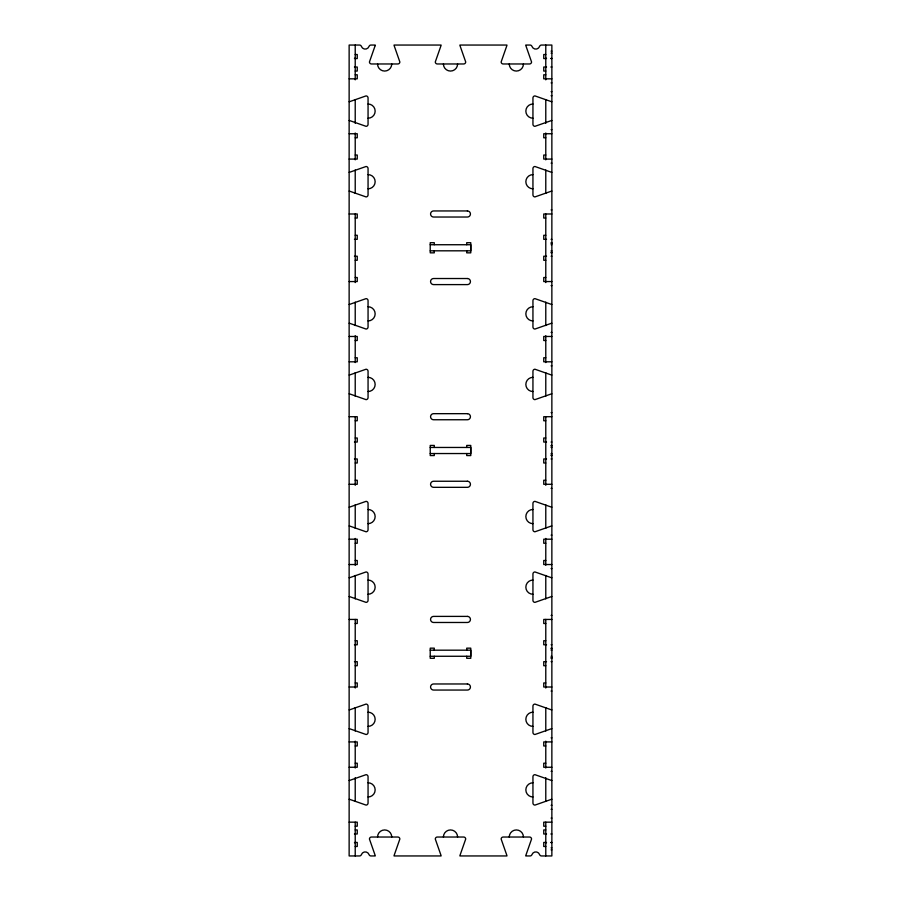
<?xml version="1.0" encoding="UTF-8"?>
<svg xmlns="http://www.w3.org/2000/svg" width="901" height="901" viewBox="0 0 901 901"><rect width="100%" height="100%" fill="white"/><g stroke="black" fill="none" stroke-linecap="round" stroke-linejoin="round"><path stroke-width="1.35" d="M551.097 51.132L551.862 51.132M551.097 53.159L551.862 53.159M355.219 54.511L357.246 54.511L357.246 58.565L354.712 58.565M545.781 54.511L543.754 54.511L543.754 58.565L546.288 58.565M354.453 58.317L355.219 58.317M545.781 58.317L546.535 58.317M551.097 58.317L551.862 58.317M550.849 58.565L551.862 58.565M354.453 67.012L357.246 67.012L357.246 71.066L355.219 71.066M546.535 67.012L543.754 67.012L543.754 71.066L545.781 71.066M550.849 67.012L551.862 67.012M355.219 74.783L357.246 74.783L357.246 78.837L349.137 78.837M545.781 74.783L543.754 74.783L543.754 78.837L551.862 78.837M551.097 82.892L551.862 82.892M551.097 91.677L551.862 91.677M551.097 95.731L551.862 95.731M551.097 129.688L551.862 129.688M349.137 133.742L357.246 133.742L357.246 137.797L355.219 137.797M551.862 133.742L543.754 133.742L543.754 137.797L545.781 137.797M355.219 155.028L357.246 155.028L357.246 159.083L349.137 159.083M545.781 155.028L543.754 155.028L543.754 159.083L551.862 159.083M551.097 163.137L551.862 163.137M551.097 209.933L551.862 209.933M349.137 213.987L357.246 213.987L357.246 218.042L355.219 218.042M551.862 213.987L543.754 213.987L543.754 218.042L545.781 218.042M355.219 235.274L357.246 235.274L357.246 239.328L354.453 239.328M545.781 235.274L543.754 235.274L543.754 239.328L546.535 239.328M551.097 239.328L551.862 239.328M551.097 242.707L551.862 242.707M551.097 243.383L551.862 243.383M430.227 244.734L470.772 244.734L470.772 250.816L430.227 250.816M551.097 244.734L551.862 244.734M551.097 250.816L551.862 250.816M551.097 252.167L551.862 252.167M551.097 252.843L551.862 252.843M354.453 256.222L357.246 256.222L357.246 260.276L355.219 260.276M546.535 256.222L543.754 256.222L543.754 260.276L545.781 260.276M551.097 256.222L551.862 256.222M355.219 277.508L357.246 277.508L357.246 281.562L349.137 281.562M545.781 277.508L543.754 277.508L543.754 281.562L551.862 281.562M551.097 285.617L551.862 285.617M551.097 332.413L551.862 332.413M349.137 336.467L357.246 336.467L357.246 340.522L355.219 340.522M551.862 336.467L543.754 336.467L543.754 340.522L545.781 340.522M355.219 357.753L357.246 357.753L357.246 361.808L349.137 361.808M545.781 357.753L543.754 357.753L543.754 361.808L551.862 361.808M551.097 365.862L551.862 365.862M551.097 412.658L551.862 412.658M349.137 416.712L357.246 416.712L357.246 420.767L355.219 420.767M551.862 416.712L543.754 416.712L543.754 420.767L545.781 420.767M355.219 437.999L357.246 437.999L357.246 442.053L354.453 442.053M545.781 437.999L543.754 437.999L543.754 442.053L546.535 442.053M551.097 442.053L551.862 442.053M551.097 445.432L551.862 445.432M551.097 446.108L551.862 446.108M430.227 447.459L470.772 447.459L470.772 453.541L430.227 453.541M551.097 447.459L551.862 447.459M551.097 453.541L551.862 453.541M551.097 454.892L551.862 454.892M551.097 455.568L551.862 455.568M354.453 458.947L357.246 458.947L357.246 463.001L355.219 463.001M546.535 458.947L543.754 458.947L543.754 463.001L545.781 463.001M551.097 458.947L551.862 458.947M355.219 480.233L357.246 480.233L357.246 484.287L349.137 484.287M545.781 480.233L543.754 480.233L543.754 484.287L551.862 484.287M551.097 488.342L551.862 488.342M551.097 535.138L551.862 535.138M349.137 539.192L357.246 539.192L357.246 543.247L355.219 543.247M551.862 539.192L543.754 539.192L543.754 543.247L545.781 543.247M355.219 560.478L357.246 560.478L357.246 564.533L349.137 564.533M545.781 560.478L543.754 560.478L543.754 564.533L551.862 564.533M551.097 568.587L551.862 568.587M551.097 615.383L551.862 615.383M349.137 619.438L357.246 619.438L357.246 623.492L355.219 623.492M551.862 619.438L543.754 619.438L543.754 623.492L545.781 623.492M355.219 640.724L357.246 640.724L357.246 644.778L354.453 644.778M545.781 640.724L543.754 640.724L543.754 644.778L546.535 644.778M551.097 644.778L551.862 644.778M551.097 648.157L551.862 648.157M551.097 648.833L551.862 648.833M430.227 650.184L470.772 650.184L470.772 656.266L430.227 656.266M551.097 650.184L551.862 650.184M551.097 656.266L551.862 656.266M551.097 657.617L551.862 657.617M551.097 658.293L551.862 658.293M354.453 661.672L357.246 661.672L357.246 665.726L355.219 665.726M546.535 661.672L543.754 661.672L543.754 665.726L545.781 665.726M551.097 661.672L551.862 661.672M355.219 682.958L357.246 682.958L357.246 687.012L349.137 687.012M545.781 682.958L543.754 682.958L543.754 687.012L551.862 687.012M551.097 691.067L551.862 691.067M551.097 737.863L551.862 737.863M349.137 741.917L357.246 741.917L357.246 745.972L355.219 745.972M551.862 741.917L543.754 741.917L543.754 745.972L545.781 745.972M355.219 763.203L357.246 763.203L357.246 767.258L349.137 767.258M545.781 763.203L543.754 763.203L543.754 767.258L551.862 767.258M551.097 771.312L551.862 771.312M551.097 805.269L551.862 805.269M551.097 809.323L551.862 809.323M551.097 818.108L551.862 818.108M349.137 822.163L357.246 822.163L357.246 826.217L355.219 826.217M551.862 822.163L543.754 822.163L543.754 826.217L545.781 826.217M355.219 829.934L357.246 829.934L357.246 833.988L354.453 833.988M545.781 829.934L543.754 829.934L543.754 833.988L546.535 833.988M550.849 833.988L551.862 833.988M354.712 842.435L357.246 842.435L357.246 846.49L355.219 846.49M546.288 842.435L543.754 842.435L543.754 846.49L545.781 846.49M550.849 842.435L551.862 842.435M354.453 842.683L355.219 842.683M545.781 842.683L546.535 842.683M551.097 842.683L551.862 842.683M551.097 847.841L551.862 847.841M551.097 849.868L551.862 849.868M545.781 45.05L545.781 79.851M545.781 99.977L545.781 123.324M545.781 132.988L545.781 159.849M545.781 170.019L545.781 193.422M545.781 213.987L545.781 282.576M545.781 302.128L545.781 325.531M545.781 335.713L545.781 362.574M545.781 372.744L545.781 396.147M545.781 416.712L545.781 485.301M545.781 504.853L545.781 528.256M545.781 538.438L545.781 565.287M545.781 575.469L545.781 598.872M545.781 619.438L545.781 688.026M545.781 707.578L545.781 730.981M545.781 741.151L545.781 768.012M545.781 777.676L545.781 801.023M545.781 822.163L545.781 855.95M466.718 244.734L466.718 242.707L470.772 242.707L470.772 252.843L466.718 252.843L466.718 250.816M466.718 447.459L466.718 445.432L470.772 445.432L470.772 455.568L466.718 455.568L466.718 453.541M466.718 650.184L466.718 648.157L470.772 648.157L470.772 658.293L466.718 658.293L466.718 656.266M434.282 244.734L434.282 242.707L430.227 242.707L430.227 252.843L434.282 252.843L434.282 250.816M434.282 447.459L434.282 445.432L430.227 445.432L430.227 455.568L434.282 455.568L434.282 453.541M434.282 650.184L434.282 648.157L430.227 648.157L430.227 658.293L434.282 658.293L434.282 656.266M355.219 45.05L355.219 79.851M355.219 99.977L355.219 123.324M355.219 132.988L355.219 159.849M355.219 170.019L355.219 193.422M355.219 213.987L355.219 282.576M355.219 302.128L355.219 325.531M355.219 335.713L355.219 362.574M355.219 372.744L355.219 396.147M355.219 416.712L355.219 485.301M355.219 504.853L355.219 528.256M355.219 538.438L355.219 565.299M355.219 575.469L355.219 598.872M355.219 619.438L355.219 688.026M355.219 707.578L355.219 730.981M355.219 741.151L355.219 768.012M355.219 777.676L355.219 801.023M355.219 822.163L355.219 855.95M551.862 393.838A2.027 2.027 0 0 0 551.288 393.928L534.969 399.639A2.027 2.027 0 0 1 532.942 397.611L532.942 371.257A2.027 2.027 0 0 1 534.969 369.23L551.288 374.94A2.027 2.027 0 0 0 551.862 375.019M532.942 391.53A7.095 7.095 0 0 1 525.846 384.434A7.095 7.095 0 0 1 532.942 377.339M551.862 323.256A2.027 2.027 0 0 0 551.288 323.335L534.969 329.045A2.027 2.027 0 0 1 532.942 327.018L532.942 300.664A2.027 2.027 0 0 1 534.969 298.636L551.288 304.347A2.027 2.027 0 0 0 551.862 304.437M532.942 320.936A7.095 7.095 0 0 1 525.846 313.841A7.095 7.095 0 0 1 532.942 306.745M551.862 191.113A2.027 2.027 0 0 0 551.288 191.203L534.969 196.914A2.027 2.027 0 0 1 532.942 194.886L532.942 168.532A2.027 2.027 0 0 1 534.969 166.505L551.288 172.215A2.027 2.027 0 0 0 551.862 172.294M532.942 188.805A7.095 7.095 0 0 1 525.846 181.709A7.095 7.095 0 0 1 532.942 174.614M551.862 120.531A2.027 2.027 0 0 0 551.288 120.61L534.969 126.32A2.027 2.027 0 0 1 532.942 124.293L532.942 97.939A2.027 2.027 0 0 1 534.969 95.911L551.288 101.622A2.027 2.027 0 0 0 551.862 101.712M532.942 118.211A7.095 7.095 0 0 1 525.846 111.116A7.095 7.095 0 0 1 532.942 104.02M391.744 63.971A7.095 7.095 0 0 1 384.648 71.066A7.095 7.095 0 0 1 377.553 63.971M457.595 63.971A7.095 7.095 0 0 1 450.5 71.066A7.095 7.095 0 0 1 443.405 63.971M523.447 63.971A7.095 7.095 0 0 1 516.352 71.066A7.095 7.095 0 0 1 509.256 63.971M551.862 596.563A2.027 2.027 0 0 0 551.288 596.653L534.969 602.364A2.027 2.027 0 0 1 532.942 600.336L532.942 573.982A2.027 2.027 0 0 1 534.969 571.955L551.288 577.665A2.027 2.027 0 0 0 551.862 577.744M532.942 594.255A7.095 7.095 0 0 1 525.846 587.159A7.095 7.095 0 0 1 532.942 580.064M551.862 525.981A2.027 2.027 0 0 0 551.288 526.06L534.969 531.77A2.027 2.027 0 0 1 532.942 529.743L532.942 503.389A2.027 2.027 0 0 1 534.969 501.361L551.288 507.072A2.027 2.027 0 0 0 551.862 507.162M532.942 523.661A7.095 7.095 0 0 1 525.846 516.566A7.095 7.095 0 0 1 532.942 509.47M551.862 799.288A2.027 2.027 0 0 0 551.288 799.378L534.969 805.089A2.027 2.027 0 0 1 532.942 803.061L532.942 776.707A2.027 2.027 0 0 1 534.969 774.68L551.288 780.39A2.027 2.027 0 0 0 551.862 780.469M532.942 796.98A7.095 7.095 0 0 1 525.846 789.884A7.095 7.095 0 0 1 532.942 782.789M551.862 728.706A2.027 2.027 0 0 0 551.288 728.785L534.969 734.495A2.027 2.027 0 0 1 532.942 732.468L532.942 706.114A2.027 2.027 0 0 1 534.969 704.086L551.288 709.797A2.027 2.027 0 0 0 551.862 709.887M532.942 726.386A7.095 7.095 0 0 1 525.846 719.291A7.095 7.095 0 0 1 532.942 712.195M377.553 837.029A7.095 7.095 0 0 1 384.648 829.934A7.095 7.095 0 0 1 391.744 837.029M443.405 837.029A7.095 7.095 0 0 1 450.5 829.934A7.095 7.095 0 0 1 457.595 837.029M509.256 837.029A7.095 7.095 0 0 1 516.352 829.934A7.095 7.095 0 0 1 523.447 837.029M349.137 191.113A2.027 2.027 0 0 1 349.712 191.203L366.031 196.914A2.027 2.027 0 0 0 368.058 194.886L368.058 168.532A2.027 2.027 0 0 0 366.031 166.505L349.712 172.215A2.027 2.027 0 0 1 349.137 172.294M368.058 174.614A7.095 7.095 0 0 1 375.154 181.709A7.095 7.095 0 0 1 368.058 188.805M349.137 120.531A2.027 2.027 0 0 1 349.712 120.61L366.031 126.32A2.027 2.027 0 0 0 368.058 124.293L368.058 97.939A2.027 2.027 0 0 0 366.031 95.911L349.712 101.622A2.027 2.027 0 0 1 349.137 101.712M368.058 104.02A7.095 7.095 0 0 1 375.154 111.116A7.095 7.095 0 0 1 368.058 118.211M349.137 393.838A2.027 2.027 0 0 1 349.712 393.928L366.031 399.639A2.027 2.027 0 0 0 368.058 397.611L368.058 371.257A2.027 2.027 0 0 0 366.031 369.23L349.712 374.94A2.027 2.027 0 0 1 349.137 375.019M368.058 377.339A7.095 7.095 0 0 1 375.154 384.434A7.095 7.095 0 0 1 368.058 391.53M349.137 323.256A2.027 2.027 0 0 1 349.712 323.335L366.031 329.045A2.027 2.027 0 0 0 368.058 327.018L368.058 300.664A2.027 2.027 0 0 0 366.031 298.636L349.712 304.347A2.027 2.027 0 0 1 349.137 304.437M368.058 306.745A7.095 7.095 0 0 1 375.154 313.841A7.095 7.095 0 0 1 368.058 320.936M349.137 596.563A2.027 2.027 0 0 1 349.712 596.653L366.031 602.364A2.027 2.027 0 0 0 368.058 600.336L368.058 573.982A2.027 2.027 0 0 0 366.031 571.955L349.712 577.665A2.027 2.027 0 0 1 349.137 577.744M368.058 580.064A7.095 7.095 0 0 1 375.154 587.159A7.095 7.095 0 0 1 368.058 594.255M349.137 525.981A2.027 2.027 0 0 1 349.712 526.06L366.031 531.77A2.027 2.027 0 0 0 368.058 529.743L368.058 503.389A2.027 2.027 0 0 0 366.031 501.361L349.712 507.072A2.027 2.027 0 0 1 349.137 507.162M368.058 509.47A7.095 7.095 0 0 1 375.154 516.566A7.095 7.095 0 0 1 368.058 523.661M349.137 799.288A2.027 2.027 0 0 1 349.712 799.378L366.031 805.089A2.027 2.027 0 0 0 368.058 803.061L368.058 776.707A2.027 2.027 0 0 0 366.031 774.68L349.712 780.39A2.027 2.027 0 0 1 349.137 780.469M368.058 782.789A7.095 7.095 0 0 1 375.154 789.884A7.095 7.095 0 0 1 368.058 796.98M349.137 728.706A2.027 2.027 0 0 1 349.712 728.785L366.031 734.495A2.027 2.027 0 0 0 368.058 732.468L368.058 706.114A2.027 2.027 0 0 0 366.031 704.086L349.712 709.797A2.027 2.027 0 0 1 349.137 709.887M368.058 712.195A7.095 7.095 0 0 1 375.154 719.291A7.095 7.095 0 0 1 368.058 726.386M375.154 45.624L369.444 61.944A2.027 2.027 0 0 0 371.471 63.971L397.825 63.971A2.027 2.027 0 0 0 399.853 61.944L394.142 45.624A2.027 2.027 0 0 1 394.052 45.05L441.085 45.05A2.027 2.027 0 0 1 441.006 45.624L435.296 61.944A2.027 2.027 0 0 0 437.323 63.971L463.677 63.971A2.027 2.027 0 0 0 465.704 61.944L459.994 45.624A2.027 2.027 0 0 1 459.904 45.05L506.936 45.05A2.027 2.027 0 0 1 506.858 45.624L501.147 61.944A2.027 2.027 0 0 0 503.175 63.971L529.529 63.971A2.027 2.027 0 0 0 531.556 61.944L525.846 45.624A2.027 2.027 0 0 1 525.756 45.05L530.036 45.05A2.027 2.027 0 0 1 531.95 46.401A4.054 4.054 0 0 0 539.598 46.401A2.027 2.027 0 0 1 541.501 45.05L551.862 45.05L551.862 855.95L541.501 855.95A2.027 2.027 0 0 1 539.598 854.598A4.054 4.054 0 0 0 531.95 854.598A2.027 2.027 0 0 1 530.036 855.95L525.756 855.95A2.027 2.027 0 0 1 525.846 855.376L531.556 839.056A2.027 2.027 0 0 0 529.529 837.029L503.175 837.029A2.027 2.027 0 0 0 501.147 839.056L506.858 855.376A2.027 2.027 0 0 1 506.936 855.95L459.904 855.95A2.027 2.027 0 0 1 459.994 855.376L465.704 839.056A2.027 2.027 0 0 0 463.677 837.029L437.323 837.029A2.027 2.027 0 0 0 435.296 839.056L441.006 855.376A2.027 2.027 0 0 1 441.085 855.95L394.052 855.95A2.027 2.027 0 0 1 394.142 855.376L399.853 839.056A2.027 2.027 0 0 0 397.825 837.029L371.471 837.029A2.027 2.027 0 0 0 369.444 839.056L375.154 855.376A2.027 2.027 0 0 1 375.233 855.95L370.964 855.95A2.027 2.027 0 0 1 369.05 854.598A4.054 4.054 0 0 0 361.402 854.598A2.027 2.027 0 0 1 359.499 855.95L349.137 855.95L349.137 45.05L359.499 45.05A2.027 2.027 0 0 1 361.402 46.401A4.054 4.054 0 0 0 369.05 46.401A2.027 2.027 0 0 1 370.964 45.05L375.233 45.05A2.027 2.027 0 0 1 375.154 45.624M467.394 210.947L433.606 210.947A3.041 3.041 0 0 0 430.565 213.987A3.041 3.041 0 0 0 433.606 217.028L467.394 217.028A3.041 3.041 0 0 0 470.435 213.987A3.041 3.041 0 0 0 467.394 210.947M467.394 278.522L433.606 278.522A3.041 3.041 0 0 0 430.565 281.562A3.041 3.041 0 0 0 433.606 284.603L467.394 284.603A3.041 3.041 0 0 0 470.435 281.562A3.041 3.041 0 0 0 467.394 278.522M467.394 413.672L433.606 413.672A3.041 3.041 0 0 0 430.565 416.712A3.041 3.041 0 0 0 433.606 419.753L467.394 419.753A3.041 3.041 0 0 0 470.435 416.712A3.041 3.041 0 0 0 467.394 413.672M467.394 481.247L433.606 481.247A3.041 3.041 0 0 0 430.565 484.287A3.041 3.041 0 0 0 433.606 487.328L467.394 487.328A3.041 3.041 0 0 0 470.435 484.287A3.041 3.041 0 0 0 467.394 481.247M467.394 616.397L433.606 616.397A3.041 3.041 0 0 0 430.565 619.438A3.041 3.041 0 0 0 433.606 622.478L467.394 622.478A3.041 3.041 0 0 0 470.435 619.438A3.041 3.041 0 0 0 467.394 616.397M467.394 683.972L433.606 683.972A3.041 3.041 0 0 0 430.565 687.012A3.041 3.041 0 0 0 433.606 690.053L467.394 690.053A3.041 3.041 0 0 0 470.435 687.012A3.041 3.041 0 0 0 467.394 683.972"/></g></svg>
